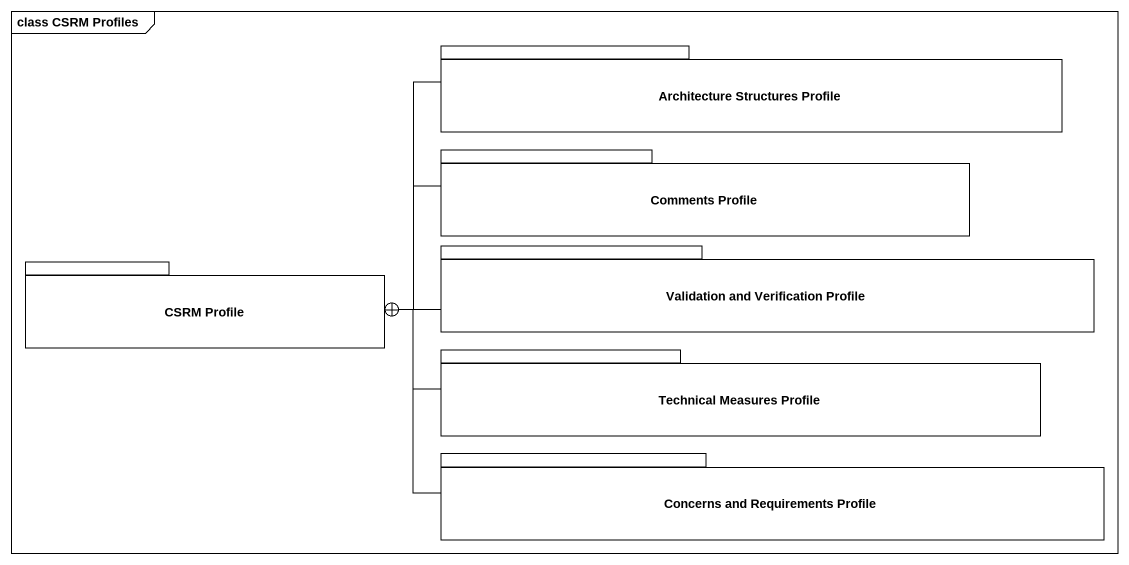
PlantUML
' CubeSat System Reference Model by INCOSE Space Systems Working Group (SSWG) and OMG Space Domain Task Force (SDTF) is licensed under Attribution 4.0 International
@startuml
mainframe class CSRM Profiles
package "Architecture Structures Profile" as Architecture_Structures #FFFFFF {
}
package "Comments Profile" as Comments_Profile #FFFFFF {
}
package "CSRM Profile" as CSRM_Profile #FFFFFF {
}
package "Validation and Verification Profile" as Validation_and_Verification #FFFFFF {
}
package "Technical Measures Profile" as Technical_Measures_Profile #FFFFFF {
}
package "Concerns and Requirements Profile" as Concerns_and_Requirements #FFFFFF {
}
Architecture_Structures -left-+ CSRM_Profile
Comments_Profile -left-+ CSRM_Profile
Validation_and_Verification -left-+ CSRM_Profile
Technical_Measures_Profile -left-+ CSRM_Profile
Concerns_and_Requirements -left-+ CSRM_Profile
@enduml
